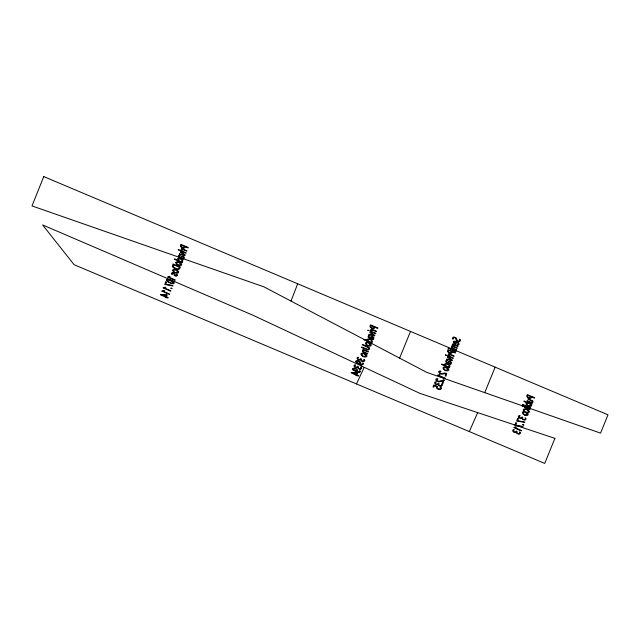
<?xml version="1.0" encoding="UTF-8"?>
<svg xmlns="http://www.w3.org/2000/svg" width="640" height="640" viewBox="0 0 640 640"><rect width="100%" height="100%" fill="white"/><g stroke="black" fill="none" stroke-linecap="round" stroke-linejoin="round"><path stroke-width="0.96" d="M363.128 350.968L363.136 351.232A1.04 0.576 23.3 0 0 363.288 351.496L367.584 353.56L367.392 354.032L363.064 352.088L362.448 350.6A2.024 1.12 23.3 0 1 363.248 350.192L363.768 350.2L362.896 349.816L363.08 349.344L368.384 351.576L368.192 352.048L365.168 350.776A1.752 0.976 23.3 0 0 363 350.92M175.84 262.664L176.256 264L178.056 265.144M352.616 368.904L352.584 369.064A2.184 1.208 23.3 0 0 353.232 370.24L358.336 372.4L359.944 372.24L360.56 371.208L359.688 370.496L359.128 371.864L356.632 371.272A1.704 0.944 23.3 0 0 357.168 371.112L357.4 370.88M172.784 270.28L173.2 271.624L175 272.768A2.992 1.664 23.3 0 0 178.52 272.6A2.992 1.664 23.3 0 0 176.448 269.848M361.064 354.032L361.48 355.376L363.28 356.512M437.216 387.08L437.44 388.2L438.976 388.992L440.232 388.696L440.208 387.424L441.112 387.808M532.272 401.816L532.304 401.544A1.088 0.608 23.3 0 0 532.064 401.104L527.848 399.112L528.04 398.64L532.792 400.952A1.568 0.872 23.3 0 1 533.04 401.336L532.912 402.192A1.84 1.016 23.3 0 1 532.08 402.512L532.352 403.336L527.048 401.096L527.24 400.624L530.296 401.912A1.72 0.952 23.3 0 0 532.392 401.88M446.448 361.288L446.456 361.672A0.912 0.504 23.3 0 0 446.608 361.888L447.56 362.472L448.984 361.176A1.496 0.832 23.3 0 1 449.408 361.184L450.256 361.432M178.568 255.848L178.592 256.6A1.488 0.824 23.3 0 0 178.856 256.952L183.568 259.176L183.76 258.704L182.936 258.344L183.424 258.344A1.88 1.04 23.3 0 0 184.184 257.968L184.224 257.904A1.84 1.016 23.3 0 0 183.152 256.16M172.296 273.56L172.232 273.888A2.496 1.384 23.3 0 0 172.376 274.472L171.52 274.112A3.04 1.688 23.3 0 1 171.48 273.616L171.496 273.52A3.912 2.168 23.3 0 1 171.584 273.272A2.368 1.312 23.3 0 1 172.808 272.592A1.392 0.776 23.3 0 1 173.544 272.84M458.976 344.16L458.648 342.864L456.76 341.656M291.008 301.08L297.672 283.784M436.416 386.912C435.776 388.752 439.816 390.76 441.056 388.832M399.608 358.12L410.512 331.424M484.712 392.664L495.152 367.16M469.304 431.584L477.688 412.624M371.464 330.448L372.848 330.256L376.36 331.68L376.552 331.208L371.256 328.976L371.064 329.448L372.152 329.92M356.472 383.928L364.2 367.392M181.544 256.928L181.08 257.568C182.112 258.72 184.688 257.568 182.936 256.744A1.04 0.576 23.3 0 0 182.008 256.528A2.432 1.352 23.3 0 0 181.568 256.944M371.136 337.408L370.672 338.048C371.92 339.32 374.192 337.808 372.528 337.224A1.04 0.576 23.3 0 0 371.6 337A2.432 1.352 23.3 0 0 371.16 337.424M360.48 363.208L360.248 363.44A1.704 0.944 23.3 0 1 359.712 363.6L359.224 363.584L362.208 364.192L362.768 362.832L363.632 363.536L363.024 364.568L361.416 364.728L356.312 362.576A2.184 1.208 23.3 0 1 355.64 361.384M515.472 427.656L516.032 427.392A3.928 2.184 23.3 0 0 516.32 427.176L515.464 426.816A5.312 2.944 23.3 0 1 515.144 427.04L514.216 427.456A4.784 2.656 23.3 0 1 513.76 427.568L521.272 430.944L521.464 430.464L515.056 427.768A2.776 1.536 23.3 0 0 515.448 427.664M438.96 371.704A4.12 2.288 23.3 0 1 439.04 371.536L439.256 371.272A2.296 1.272 23.3 0 1 439.464 371.136A2.768 1.536 23.3 0 1 440.096 370.952L441.008 371.336L439.688 371.984L440.4 373.112L442.008 373.584L444.152 373.2M441.08 380.872L438.928 381.248L437.32 380.776L436.616 379.656L437.928 379.008L437.024 378.624A2.768 1.536 23.3 0 0 436.384 378.8A2.296 1.272 23.3 0 0 436.176 378.944L435.968 379.2A4.12 2.288 23.3 0 0 435.888 379.368A2.288 1.272 23.3 0 0 437.248 381.416M449.048 366.928L448.648 366.912L449.544 367.304L449.352 367.784L441.512 364.472L441.704 364L444.896 365.296A1.768 0.984 23.3 0 1 444.424 364.504C445.24 362.12 450.664 364.264 449.944 366.56A2.04 1.128 23.3 0 1 449.048 366.928M176.088 269.128L173.176 267.584A2.904 1.608 23.3 0 1 172.608 266.896L172.976 263.96L180.4 267.088L179.616 268.744A3.92 2.176 23.3 0 1 176.088 269.16M178.664 262.024L178.984 262.136A4.864 2.696 23.3 0 1 179.456 262.328M445.824 367.208L446.136 367.32A4.864 2.696 23.3 0 1 446.616 367.512M368.256 342.504L368.568 342.616A4.864 2.696 23.3 0 1 369.048 342.808M363.888 353.392L364.2 353.504A4.864 2.696 23.3 0 1 364.68 353.696M437.56 386.4L433.784 384.976L433.016 386.888L433.776 387.216L434.384 385.704L436.592 386.544M183.104 256.24L182.256 256A1.496 0.832 23.3 0 0 181.832 255.992L180.4 257.288L179.456 256.704A0.912 0.504 23.3 0 1 179.304 256.488L179.296 256.104A2.904 1.616 23.3 0 1 180.336 255.416L179.472 255.048A3.632 2.016 23.3 0 0 178.576 255.848M372.696 336.72L371.848 336.48A1.496 0.832 23.3 0 0 371.424 336.472L369.992 337.768L369.04 337.184A0.912 0.504 23.3 0 1 368.888 336.968L368.888 336.584A2.904 1.616 23.3 0 1 369.928 335.896L369.056 335.528M454.856 345.264L457.872 346.536L458.064 346.056L452.768 343.824L452.576 344.304L453.408 344.664L452.92 344.664A1.904 1.056 23.3 0 0 452.152 345.04A1.736 0.968 23.3 0 0 452.816 346.496L452.168 346.472A1.936 1.072 23.3 0 0 451.48 346.784L451.352 347.608A1.456 0.808 23.3 0 0 451.592 347.96L456.376 350.264L456.568 349.792L453.528 348.504A2.816 1.56 23.3 0 1 452.336 347.872A1.2 0.664 23.3 0 1 452.152 347.16M454.104 347.128L457.128 348.4L457.32 347.928L453.072 345.936A1.024 0.568 23.3 0 1 452.856 345.6L452.84 345.432A1.696 0.944 23.3 0 1 452.88 345.264M448.176 355.216L449.056 355.584M181.024 250.032L181.904 250.4A1.208 0.672 23.3 0 1 181.896 249.976L183.256 249.776L186.768 251.2L186.96 250.728L181.664 248.496L181.472 248.968L182.56 249.44M370.616 330.512L371.496 330.88A1.208 0.672 23.3 0 1 371.488 330.456M446.624 373.512L445.96 376.224L445.2 375.904L446.032 373.84A1.696 0.936 23.3 0 0 444.88 373.616A4.256 2.36 23.3 0 0 444.352 373.72L443.52 373.928A7.616 4.224 23.3 0 1 442.672 374.104A3.12 1.736 23.3 0 1 440.352 373.704M523.44 410.488L524.312 410.856A2.256 1.256 23.3 0 1 525.232 409.456A2.256 1.256 23.3 0 1 528 410.648A2.256 1.256 23.3 0 1 527.648 412.304M527.56 412.216L528.368 412.552A3.112 1.728 23.3 0 0 529.048 411.896M443.544 381.184L442.888 383.896L442.128 383.576L442.952 381.512A1.696 0.936 23.3 0 0 441.8 381.288A4.256 2.36 23.3 0 0 441.272 381.392L440.44 381.6A7.616 4.224 23.3 0 1 439.6 381.776A3.12 1.736 23.3 0 1 437.28 381.368M519.968 415.848C517.144 414.88 518.336 418.56 520.496 418.424A1.76 0.976 23.3 0 0 521.208 418.44L521.88 418.128L522.76 419.6L525 420.144L526.184 418.904L525.144 417.84A3 1.664 23.3 0 1 525.352 419.056M168.84 277.224L175.248 279.92L175.056 280.4L167.544 277.024A4.784 2.656 23.3 0 0 167.936 276.928L168.928 276.496A5.312 2.944 23.3 0 0 169.248 276.272L170.104 276.632A3.928 2.184 23.3 0 1 169.816 276.848L169.232 277.12A2.776 1.536 23.3 0 1 168.872 277.216M445.208 370.328L443.408 369.192L442.992 367.848A2.96 1.648 23.3 0 1 445.824 367.12M367.648 345.624L365.848 344.48L365.432 343.144A2.96 1.648 23.3 0 1 368.264 342.416M524.56 414.96L522.768 413.824L522.344 412.48A2.96 1.648 23.3 0 1 525.176 411.752L525.488 411.952A4.864 2.696 23.3 0 1 525.968 412.144M449.2 353L447.536 351.64L448 349.528L455.416 352.656L455.224 353.144L452.424 351.96L452.2 352.512A2.832 1.576 23.3 0 1 449.168 353.12M371.632 328.296L369.944 326.856L370.44 324.824L377.856 327.952L377.664 328.44L374.856 327.256L374.64 327.8A2.832 1.576 23.3 0 1 371.608 328.416M528.392 398.024L526.704 396.584L527.2 394.56L534.616 397.688L534.416 398.168L531.616 396.992L531.4 397.536A2.832 1.576 23.3 0 1 528.368 398.152M182.048 247.816L180.352 246.376L180.848 244.344L188.264 247.472L188.072 247.96L185.264 246.776L185.048 247.32A2.832 1.576 23.3 0 1 182.016 247.936M527.92 405.768L526.104 404.472L526.072 403.288A2.096 1.16 23.3 0 1 526.864 402.936L527.408 402.936L523.936 401.456L524.12 400.984L531.968 404.288L531.184 404.624A1.864 1.032 23.3 0 1 531.6 405.496L531.536 405.712A2.448 1.36 23.3 0 1 530.36 406.392A3.768 2.088 23.3 0 1 527.944 405.744M523.536 419.408L522.928 419.064A1.232 0.68 23.3 0 1 522.632 418.768L522.688 417.288L521.968 416.992L521.072 417.96A1.152 0.64 23.3 0 1 520.68 417.952L519.424 417.408A1.032 0.576 23.3 0 1 519.136 417.088L519.056 416.64A2.832 1.576 23.3 0 1 519.112 416.448M439.824 385.632L439.216 385.288A1.232 0.68 23.3 0 1 438.92 384.992L438.976 383.52L438.256 383.216L437.36 384.184A1.152 0.64 23.3 0 1 436.968 384.176L435.712 383.632A1.032 0.576 23.3 0 1 435.424 383.312L435.344 382.872A2.832 1.576 23.3 0 1 435.4 382.68A2.648 1.472 23.3 0 1 436.264 382.08C433.512 381.016 434.592 384.872 436.792 384.648A1.76 0.976 23.3 0 0 437.496 384.664L438.168 384.36L439.048 385.824L441.288 386.368L442.48 385.136L441.432 384.072A3 1.664 23.3 0 1 441.64 385.28A1.8 1 23.3 0 1 439.816 385.744M362.256 360.952L361.648 360.616A1.232 0.68 23.3 0 1 361.344 360.312L361.4 358.84L360.68 358.536L359.784 359.512A1.152 0.64 23.3 0 1 359.4 359.504L358.136 358.96A1.032 0.576 23.3 0 1 357.856 358.64L357.768 358.192A2.832 1.576 23.3 0 1 357.824 358A2.648 1.472 23.3 0 1 358.688 357.408C355.92 356.368 357.032 360.184 359.216 359.976A1.76 0.976 23.3 0 0 359.92 359.984L360.592 359.68L361.472 361.144L363.712 361.696L364.904 360.456L363.856 359.392A3 1.664 23.3 0 1 364.064 360.608M517.896 433.456L517.296 433.12A1.232 0.68 23.3 0 1 516.992 432.816L517.048 431.344L516.328 431.04L515.432 432.016A1.152 0.64 23.3 0 1 515.048 432L513.784 431.456A1.032 0.576 23.3 0 1 513.496 431.136L513.416 430.696A2.832 1.576 23.3 0 1 513.472 430.504A2.648 1.472 23.3 0 1 514.336 429.904C511.504 428.888 512.752 432.712 514.864 432.472A1.76 0.976 23.3 0 0 515.568 432.488L516.24 432.184L517.12 433.648L519.36 434.2L520.552 432.96L519.504 431.896A3 1.664 23.3 0 1 519.712 433.104A1.8 1 23.3 0 1 517.888 433.576M359.176 368.624L358.568 368.28A1.232 0.68 23.3 0 1 358.272 367.984L358.328 366.512L357.608 366.208L356.712 367.176A1.152 0.64 23.3 0 1 356.32 367.168L355.064 366.624A1.032 0.576 23.3 0 1 354.776 366.304L354.696 365.864A2.832 1.576 23.3 0 1 354.752 365.672A2.648 1.472 23.3 0 1 355.616 365.072C352.816 364.064 353.944 367.792 356.136 367.64A1.76 0.976 23.3 0 0 356.848 367.656L357.52 367.352L358.4 368.816L360.632 369.36L361.824 368.128L360.784 367.064A3 1.664 23.3 0 1 360.992 368.272M175.24 275.232L176.128 275.464L176.544 274.952A2.68 1.488 23.3 0 0 176.48 274.296L177.248 274.392L177.312 275.088A4.216 2.336 23.3 0 1 177.216 275.368M174.84 274.584L174.776 274.328A6.728 3.736 23.3 0 0 174.624 273.816A1.632 0.904 23.3 0 0 173.56 272.8M523.288 410.464A3.168 1.76 23.3 0 1 527.136 409.416A2.856 1.584 23.3 0 1 529.184 411.952M526.008 412.04A2.992 1.664 23.3 0 1 528.088 414.8A2.992 1.664 23.3 0 1 524.536 415.016M519.096 416.44A2.648 1.472 23.3 0 1 519.976 415.856M525.304 419.04A1.8 1 23.3 0 1 523.528 419.52M453.512 337.952A1.488 0.824 23.3 0 1 454.216 337.664A1.024 0.568 23.3 0 1 454.704 337.792A1.248 0.696 23.3 0 1 455.568 338.424A3.912 2.168 23.3 0 1 455.792 338.904L455.968 339.376A10.6 5.88 23.3 0 0 456.216 339.976A3.76 2.088 23.3 0 0 456.552 340.528A2.328 1.296 23.3 0 0 457.04 341.016A1.808 1 23.3 0 0 457.64 341.368A2.664 1.48 23.3 0 0 458.008 341.512L458.72 341.68A1.928 1.072 23.3 0 0 459.464 341.616A2.768 1.536 23.3 0 0 459.992 341.288A5.016 2.784 23.3 0 0 460.328 340.776A5.264 2.92 23.3 0 0 460.408 339.848A1.784 0.992 23.3 0 0 460.328 339.56L459.296 339.128A3.464 1.92 23.3 0 1 459.472 340.504L458.856 341.088A1.016 0.56 23.3 0 1 458.4 341.056L458.008 340.928A1.112 0.616 23.3 0 1 457.512 340.632A1.632 0.904 23.3 0 1 457.192 340.256A3.968 2.2 23.3 0 1 456.968 339.8L456.784 339.344A12.616 7 23.3 0 0 456.528 338.696A3.424 1.904 23.3 0 0 456.216 338.184A2.024 1.12 23.3 0 0 455.752 337.728M453.496 337.944A3.016 1.672 23.3 0 0 453.304 338.232C453.712 339.84 451.848 339.216 452.504 337.952A4.056 2.248 23.3 0 1 452.888 337.424A2.896 1.608 23.3 0 1 453.376 337.168A2.088 1.16 23.3 0 1 454.128 337.104A1.696 0.944 23.3 0 1 454.688 337.216L454.936 337.296A1.96 1.088 23.3 0 1 455.752 337.728M453.456 341.768A3.184 1.768 23.3 0 0 453.392 341.912L453.88 343.168L455.92 344.312L456.752 342.224L457.512 342.624L458.272 343.688L457.352 344.616L458.056 344.976A3.488 1.936 23.3 0 0 458.936 344.144M453.296 341.688A2.896 1.608 23.3 0 1 456.736 341.696M452.712 345.16A1.728 0.96 23.3 0 1 454.808 345.312M452.008 347.072A1.712 0.952 23.3 0 1 454.056 347.184M449.032 355.584A1.208 0.672 23.3 0 1 449.048 355.16L450.408 354.968L453.92 356.384L454.112 355.912L448.816 353.68L448.624 354.152L449.712 354.624A1.704 0.944 23.3 0 0 448.064 355.184M451.624 360.048A4.544 2.52 23.3 0 1 450.936 359.624L447.384 357.256L447.592 356.728L452.44 360.088L452.248 360.552L446.48 359.496L446.68 359L450.864 359.84A4.376 2.424 23.3 0 1 451.624 360.048M446.44 361.288A2.904 1.616 23.3 0 1 447.496 360.6L446.624 360.232A3.632 2.016 23.3 0 0 445.728 361.032L445.744 361.784A1.488 0.824 23.3 0 0 446.008 362.136L450.728 364.36L450.912 363.888L450.088 363.528L450.576 363.528A1.88 1.04 23.3 0 0 451.336 363.152L451.376 363.088A1.84 1.016 23.3 0 0 450.304 361.344M446.656 367.408A2.992 1.664 23.3 0 1 448.728 370.16A2.992 1.664 23.3 0 1 445.176 370.384M444.128 373.176A3.384 1.88 23.3 0 1 446.64 373.432M440.32 373.744A2.288 1.272 23.3 0 1 438.944 371.696M441.048 380.84A3.384 1.88 23.3 0 1 443.568 381.104M441.168 387.816A3.744 2.072 23.3 0 1 441.008 388.808M370.504 330.48A1.704 0.944 23.3 0 1 372.152 329.944M369.048 335.52A3.632 2.016 23.3 0 0 368.168 336.328L368.184 337.08A1.488 0.824 23.3 0 0 368.448 337.432L373.16 339.656L373.352 339.184L372.528 338.824L373.016 338.824A1.88 1.04 23.3 0 0 373.776 338.448L373.816 338.384A1.84 1.016 23.3 0 0 372.744 336.64M369.096 342.704A2.992 1.664 23.3 0 1 371.168 345.456A2.992 1.664 23.3 0 1 367.616 345.68M364.728 353.592A2.992 1.664 23.3 0 1 366.8 356.344A2.992 1.664 23.3 0 1 363.248 356.568M361.024 354.016A2.96 1.648 23.3 0 1 363.896 353.304M364.016 360.584A1.8 1 23.3 0 1 362.24 361.072M355.808 361.28A2.584 1.432 23.3 0 1 358.728 360.848A2.584 1.432 23.3 0 1 360.576 363.256M359.736 362.88A1.536 0.856 23.3 0 1 358.032 363.056L356.424 361.512L358.424 361.304A1.808 1 23.3 0 1 359.904 362.952M360.944 368.256A1.8 1 23.3 0 1 359.168 368.736M352.728 368.944A2.584 1.432 23.3 0 1 355.648 368.52A2.584 1.432 23.3 0 1 357.504 370.92M356.656 370.552A1.536 0.856 23.3 0 1 354.952 370.728L353.352 369.176L355.344 368.976A1.808 1 23.3 0 1 356.832 370.616M180.912 250A1.704 0.944 23.3 0 1 182.56 249.464M179.504 262.224A2.992 1.664 23.3 0 1 181.576 264.976A2.992 1.664 23.3 0 1 178.024 265.2M175.8 262.648A2.96 1.648 23.3 0 1 178.672 261.936M172.744 270.272A2.96 1.648 23.3 0 1 175.616 269.552L175.92 269.752A4.864 2.696 23.3 0 1 176.4 269.952M177.152 275.344A2.504 1.392 23.3 0 1 176.008 276.104M175.952 276.024A1.344 0.744 23.3 0 1 175.424 275.912L175.328 275.872A1.44 0.8 23.3 0 1 174.336 275.2M174.352 275.2A2.368 1.312 23.3 0 1 174.144 274.8A7.168 3.976 23.3 0 1 174.008 274.328L173.936 274.024A1.256 0.696 23.3 0 0 173.312 273.208M172.384 273.584A1.072 0.6 23.3 0 1 173.216 273.192M175.136 275.184A1.816 1.008 23.3 0 1 174.864 274.592M171.928 288.488L170.744 288.096L171.928 288.472M362.496 366.528L361.312 366.144L362.496 366.528M368.792 348.4L368.288 349.256A1.536 0.848 23.3 0 1 367.864 349.352L361.544 346.992L361.352 347.48L368.024 349.936A2.288 1.272 23.3 0 0 368.704 349.856L369.528 349.08L369.472 347.984A2.192 1.216 23.3 0 0 369.064 347.456L362.592 344.392L362.392 344.88L368.48 347.752A1.592 0.88 23.3 0 1 368.728 348.144L368.792 348.4M444.424 380.344L443.24 379.96L444.424 380.344M523.776 424.976L522.6 424.576L523.768 425.048M167.112 280.352C168.136 281.976 171.88 284.032 173.416 282.624A1.248 0.688 23.3 0 0 173.272 282.264L169.288 280.176L167.112 280.352M530.888 405.128C525.544 407.872 525.952 399.448 530.888 405.128M177.712 271.912C172.48 275.104 172.72 265.912 177.712 271.912M177.976 259.488C182.688 265.24 183.552 256.888 177.976 259.488M180.768 264.296C175.472 267.448 175.784 258.304 180.768 264.296M365.992 355.664C360.616 358.784 361.088 349.688 365.992 355.664M367.568 339.968C372.296 345.712 373.136 337.392 367.568 339.968M370.36 344.776C365.016 347.896 365.44 338.8 370.36 344.776M445.128 364.672C450.232 370.48 450.296 361.904 445.128 364.672M447.92 369.48C442.888 372.76 442.712 363.456 447.92 369.48M450.688 362.632L449.248 363.144L448.232 362.76L448.696 362.12A2.432 1.352 23.3 0 1 449.168 361.728A1.04 0.576 23.3 0 1 450.032 361.928L450.688 362.632M527.272 414.112C522.232 417.376 522.096 408.096 527.272 414.112M454.096 342.304C455.368 345.28 456.568 340.056 454.104 342.264M179.408 250.144L178.288 249.784L179.408 250.144M369 330.624L367.88 330.264L369 330.624M446.56 355.328L445.44 354.968L446.56 355.328M449.296 348.52L448.176 348.152L449.296 348.52M523.272 406.568L522.144 406.2L523.264 406.616M177.272 259.168L177.272 259.32A1.768 0.984 23.3 0 0 177.744 260.104L174.544 258.816L174.36 259.288L182.2 262.6L182.392 262.12L181.496 261.728L181.896 261.744A2.04 1.128 23.3 0 0 182.736 261.44C183.624 259.152 178.368 257.064 177.272 259.168M366.864 339.648L366.864 339.8A1.768 0.984 23.3 0 0 367.328 340.584L364.136 339.296L363.944 339.768L371.792 343.08L371.976 342.6L371.088 342.208L371.488 342.224A2.04 1.128 23.3 0 0 372.328 341.92C373.152 339.648 368.12 337.6 366.872 339.568M173.192 265.848L173.392 266.816A2.272 1.264 23.3 0 0 173.84 267.352L176.488 268.672A2.92 1.616 23.3 0 0 178.904 268.312L179.416 267.248L173.568 264.784L173.192 265.848M181.144 245.968L181.288 246.616A1.216 0.672 23.3 0 0 181.552 246.904L183.56 247.552L184.48 246.448L181.44 245.16L181.144 245.968M370.736 326.448L370.872 327.096A1.216 0.672 23.3 0 0 371.144 327.384L373.144 328.032L374.072 326.928L371.032 325.64L370.736 326.448M448.296 351.152L448.44 351.8A1.216 0.672 23.3 0 0 448.704 352.088L450.712 352.736L451.632 351.632L448.592 350.352L448.296 351.152M527.488 396.184L527.632 396.832A1.216 0.672 23.3 0 0 527.904 397.112L529.904 397.76L530.832 396.656L527.784 395.376L527.488 396.184M166.416 279.96L167.448 281.712L170.992 283.352A5.776 3.208 23.3 0 0 171.752 283.568L172.976 283.712A2.248 1.248 23.3 0 0 174.048 283.264A2.752 1.528 23.3 0 0 174.152 283.032L174.168 282.952A2.152 1.192 23.3 0 0 173.648 281.824L172.8 281.184A5.576 3.096 23.3 0 0 172.152 280.808A8.52 4.728 23.3 0 0 171.176 280.336A11.472 6.368 23.3 0 0 170.488 280.048L167.576 279.344A2.24 1.248 23.3 0 0 166.496 279.8L166.416 279.96M43.76 176.584L32 205.92L263.856 286.824L426.76 372.384L600.56 433.12L608 414.8L43.76 176.584M161.912 291.072L169.424 294.448L169.608 293.976L163.2 291.272A2.776 1.536 23.3 0 0 163.592 291.168L164.184 290.896A3.928 2.184 23.3 0 0 164.464 290.688L163.608 290.32A5.312 2.944 23.3 0 1 163.288 290.552L162.336 290.968A4.784 2.656 23.3 0 1 161.912 291.072M163.192 287.88L170.704 291.256L170.888 290.784L164.48 288.08A2.776 1.536 23.3 0 0 164.872 287.976L165.464 287.704A3.928 2.184 23.3 0 0 165.744 287.496L164.888 287.128A5.312 2.944 23.3 0 1 164.568 287.36L163.64 287.768A4.784 2.656 23.3 0 1 163.192 287.88M160.776 294.376L160.576 294.88L165.472 296.944L165.264 297.48L167.992 298.008L168.184 297.536L166.44 296.8L167.224 294.856L161.792 294.496A12.048 6.68 23.3 0 1 160.776 294.376M165.808 281.848L164.744 284.48L171.352 285.688A11.024 6.12 23.3 0 1 172.768 286.104L172.968 285.6A11.216 6.224 23.3 0 0 171.552 285.192L165.736 284.248L166.568 282.168L165.808 281.848M179.528 253.816L179.328 254.312L185.096 255.368L185.288 254.904L180.44 251.544L180.232 252.064L183.776 254.44A4.544 2.52 23.3 0 0 184.472 254.864A4.376 2.424 23.3 0 0 183.712 254.656L179.528 253.816M180.84 250.552L180.648 251.024L185.944 253.256L186.136 252.784L180.84 250.552M166.232 295.064L165.664 296.48L162.032 294.944L166.232 295.064M351.344 372.416L351.144 372.92L356.04 374.984L355.832 375.52L358.56 376.048L358.752 375.584L357.008 374.848L357.792 372.896L352.448 372.544A12.048 6.68 23.3 0 1 351.344 372.416M369.12 334.296L368.92 334.792L374.688 335.848L374.872 335.384L370.032 332.024L369.824 332.544L373.368 334.92A4.544 2.52 23.3 0 0 374.064 335.344A4.376 2.424 23.3 0 0 373.304 335.136L369.12 334.296M370.432 331.032L370.24 331.504L375.536 333.736L375.728 333.264L370.432 331.032M356.8 373.104L356.232 374.52L352.6 372.984L356.8 373.104M437.488 375.264L445 378.64L445.184 378.168L438.776 375.464A2.776 1.536 23.3 0 0 439.168 375.36L439.76 375.088A3.928 2.184 23.3 0 0 440.04 374.872L439.184 374.512A5.312 2.944 23.3 0 1 438.864 374.736L437.936 375.152A4.784 2.656 23.3 0 1 437.488 375.264M447.992 355.736L447.8 356.208L453.096 358.448L453.288 357.968L447.992 355.736M450.72 348.928L450.536 349.4L455.832 351.632L456.016 351.16L450.72 348.928M522.728 404.464L522.536 404.936L530.376 408.248L530.568 407.768L522.728 404.464M515.864 422.816L514.808 425.448L521.408 426.648A11.024 6.12 23.3 0 1 522.824 427.072L523.032 426.568A11.216 6.224 23.3 0 0 521.608 426.16L515.824 425.216L516.624 423.136L515.864 422.816M517.656 418.336L516.6 420.976L523.2 422.176A11.024 6.12 23.3 0 1 524.624 422.6L524.824 422.088A11.216 6.224 23.3 0 0 523.408 421.68L517.624 420.744L518.424 418.656L517.656 418.336M524.696 406.976L524.504 407.448L529.8 409.68L529.992 409.208L524.696 406.976M554.904 438.36L544.728 463.416L74.104 264.704L42.632 224.936L253 315.264L419.84 393.336L554.904 438.36"/></g></svg>
